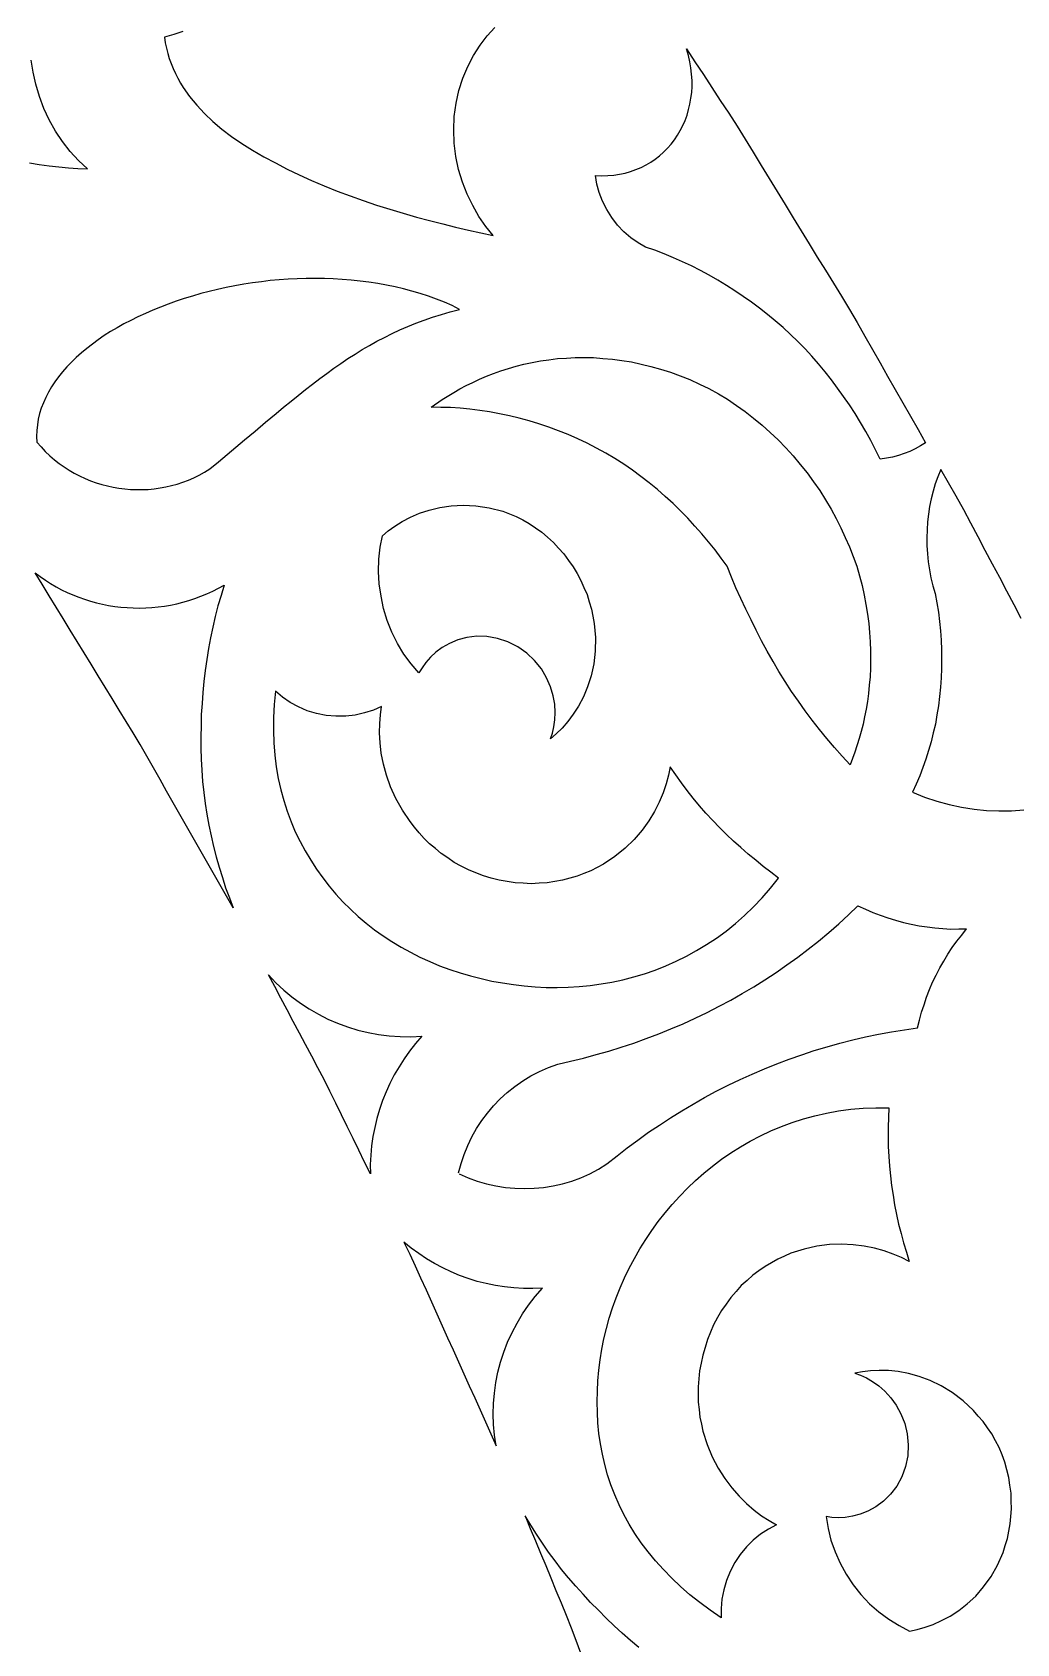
# Model space of a CAD drawing. Extents: x -1903 to -234, y -575 to 545.
# Drawn here: x -963.1 to -892.2, y 149.1 to 265.1 of the extents above; entities that cross this region are included whole.
import ezdxf

# ---------------------------------------------------------------- set-up
doc = ezdxf.new("R2010")
doc.units = 0
doc.layers.add('LAYER_1', color=18, linetype='CONTINUOUS')

msp = doc.modelspace()

# ---------------------------------------------------------------- linework, layer by layer
at = {"layer": 'LAYER_1'}
msp.add_lwpolyline([(-1342.912552403855, 545.219890420859, 0.4142135623730951), (-1902.912552403855, -14.78010957914103, 0.4142135623730951), (-1342.912552403855, -574.780109579141, 0.4142135623730951), (-782.912552403855, -14.78010957914103, 0.4142135623730951)], format="xyb", close=True, dxfattribs=at)
for points in [[(-952.2178955078125, 265.1403503417969), (-952.8817138671875, 264.9329833984375), (-953.545166015625, 264.7251281738281), (-953.4837646484375, 264.3313598632812), (-953.4049072265625, 263.9447631835938), (-953.3089599609375, 263.565185546875), (-953.1962280273438, 263.1925964355469), (-953.067138671875, 262.8268737792969), (-952.9220581054688, 262.4679565429688), (-952.76123046875, 262.1157531738281), (-952.5851440429688, 261.7701721191406), (-952.3941040039062, 261.4311218261719), (-952.1884155273438, 261.0985107421875), (-951.7347412109375, 260.4523315429688), (-951.2269287109375, 259.8309631347656), (-950.66796875, 259.2336730957031), (-950.0606079101562, 258.6598510742188), (-949.4077758789062, 258.1088562011719), (-948.71240234375, 257.5800476074219), (-947.9773559570312, 257.0727844238281), (-947.20556640625, 256.5864868164062), (-946.4000244140625, 256.1205749511719), (-945.5635986328125, 255.6745147705078), (-944.7120971679688, 255.2389984130859), (-943.8446655273438, 254.8161468505859), (-942.9551391601562, 254.4116058349609), (-942.046630859375, 254.0248870849609), (-941.1220703125, 253.6555938720703), (-940.1844482421875, 253.3032989501953), (-939.2367553710938, 252.9676055908203), (-938.2821044921875, 252.6481475830078), (-937.323486328125, 252.3445892333984), (-936.3656005859375, 252.0650787353516), (-935.4065551757812, 251.7838592529297), (-934.459228515625, 251.5343475341797), (-933.5107421875, 251.2831878662109), (-932.5863037109375, 251.0626373291016), (-931.6608276367188, 250.8405609130859), (-930.7718505859375, 250.6481170654297), (-929.8819580078125, 250.4542999267578), (-930.4108276367188, 251.1139068603516), (-930.9047241210938, 251.8313446044922), (-931.3551635742188, 252.6039581298828), (-931.7537231445312, 253.4277191162109), (-932.0924682617188, 254.2969512939453), (-932.3640747070312, 255.2043914794922), (-932.5621948242188, 256.1413269042969), (-932.6820678710938, 257.0978393554688), (-932.720458984375, 258.0630187988281), (-932.676025390625, 259.0255432128906), (-932.5493774414062, 259.973876953125), (-932.343017578125, 260.8968811035156), (-932.0612182617188, 261.7842407226562), (-931.7098999023438, 262.626708984375), (-931.2959594726562, 263.4166259765625), (-930.8275146484375, 264.1479187011719), (-930.3130493164062, 264.8161926269531), (-929.7611083984375, 265.4187927246094)], [(-963.2681274414062, 255.6739044189453), (-962.5623779296875, 255.5697174072266), (-961.85595703125, 255.4646148681641), (-961.1588745117188, 255.3940582275391), (-960.461181640625, 255.3226165771484), (-959.77490234375, 255.2840728759766), (-959.0880126953125, 255.2447052001953), (-959.7280883789062, 255.8484039306641), (-960.3294677734375, 256.50732421875), (-960.8854370117188, 257.2176818847656), (-961.3897094726562, 257.9745788574219), (-961.8367919921875, 258.7721252441406), (-962.2222290039062, 259.6035766601562), (-962.5425415039062, 260.4613342285156), (-962.7955932617188, 261.3375549316406), (-963.0003662109375, 262.2095642089844), (-963.1373901367188, 263.0835571289062)], [(-891.8590698242188, 222.8965911865234), (-892.3768310546875, 223.8742828369141), (-892.8945922851562, 224.8519744873047), (-893.412353515625, 225.8296661376953), (-893.9300537109375, 226.8073577880859), (-894.4478149414062, 227.7850494384766), (-894.965576171875, 228.7627410888672), (-895.4833374023438, 229.7404174804688), (-896.0010986328125, 230.7181091308594), (-896.5446166992188, 231.681640625), (-897.0927734375, 232.6426086425781), (-897.6409301757812, 233.6035766601562), (-897.8575439453125, 233.0925445556641), (-898.0479125976562, 232.5709991455078), (-898.2119750976562, 232.0399932861328), (-898.3497314453125, 231.5006103515625), (-898.4609985351562, 230.953857421875), (-898.5458984375, 230.4008026123047), (-898.6043090820312, 229.8424682617188), (-898.6405639648438, 229.2774658203125), (-898.6593627929688, 228.7042083740234), (-898.6519165039062, 228.1284942626953), (-898.6181030273438, 227.5513305664062), (-898.5578002929688, 226.9737548828125), (-898.470947265625, 226.3967590332031), (-898.3574829101562, 225.8213348388672), (-898.2171630859375, 225.2484741210938), (-898.050048828125, 224.6791534423828), (-897.9378051757812, 224.0106506347656), (-897.8257446289062, 223.3426361083984), (-897.7493286132812, 222.6674041748047), (-897.6731567382812, 221.9927062988281), (-897.6337890625, 221.3142395019531), (-897.5947265625, 220.6363677978516), (-897.5932006835938, 219.9581909179688), (-897.5921020507812, 219.2807159423828), (-897.6289672851562, 218.6064910888672), (-897.6661987304688, 217.9329681396484), (-897.741455078125, 217.2662353515625), (-897.817138671875, 216.6002502441406), (-897.9305419921875, 215.9445190429688), (-898.0443115234375, 215.28955078125), (-898.195068359375, 214.6481170654297), (-898.34619140625, 214.0074615478516), (-898.5331420898438, 213.3834533691406), (-898.720458984375, 212.7602081298828), (-898.942138671875, 212.1565093994141), (-899.1641845703125, 211.5535430908203), (-899.4241943359375, 210.9699249267578), (-899.6903686523438, 210.3840637207031), (-898.8187866210938, 210.0331420898438), (-897.9375610351562, 209.7351226806641), (-897.0488891601562, 209.4898223876953), (-896.1549072265625, 209.2971038818359), (-895.2577514648438, 209.1568908691406), (-894.3597412109375, 209.0691070556641), (-893.4630126953125, 209.0337219238281), (-892.56982421875, 209.0507049560547), (-891.6824340820312, 209.1200408935547)], [(-932.365234375, 182.972900390625), (-932.1888427734375, 183.6465454101562), (-931.97021484375, 184.3041534423828), (-931.710693359375, 184.9440002441406), (-931.4116821289062, 185.5643310546875), (-931.074462890625, 186.163330078125), (-930.7003784179688, 186.7391662597656), (-930.2908325195312, 187.2900390625), (-929.8469848632812, 187.8140563964844), (-929.3703002929688, 188.3093872070312), (-928.8619384765625, 188.7740936279297), (-928.3232421875, 189.206298828125), (-927.7555541992188, 189.6040802001953), (-927.1600341796875, 189.9654998779297), (-926.5379638671875, 190.2886199951172), (-925.8907470703125, 190.5714874267578), (-925.219482421875, 190.8121185302734), (-924.3019409179688, 191.0263061523438), (-923.384033203125, 191.2397766113281), (-922.4716186523438, 191.4920654296875), (-921.558837890625, 191.7437286376953), (-920.6541137695312, 192.0343475341797), (-919.7491455078125, 192.324462890625), (-918.854736328125, 192.6534576416016), (-917.960205078125, 192.9821014404297), (-917.0787963867188, 193.349365234375), (-916.197265625, 193.7164306640625), (-915.3314819335938, 194.1216583251953), (-914.465576171875, 194.5267944335938), (-913.6178588867188, 194.9694671630859), (-912.7701416015625, 195.4122161865234), (-911.9429321289062, 195.8916015625), (-911.1158447265625, 196.3712310791016), (-910.3114624023438, 196.8864593505859), (-909.5072631835938, 197.4020690917969), (-908.7279052734375, 197.9520263671875), (-907.9488525390625, 198.5025329589844), (-907.196533203125, 199.0859832763672), (-906.444580078125, 199.6700897216797), (-905.7212524414062, 200.2855682373047), (-904.9982299804688, 200.9018249511719), (-904.3054809570312, 201.5477447509766), (-903.6131591796875, 202.1945648193359), (-903.0838623046875, 201.9599914550781), (-902.5542602539062, 201.7247924804688), (-902.0084228515625, 201.5265808105469), (-901.4622802734375, 201.3277435302734), (-900.90380859375, 201.16796875), (-900.3450317382812, 201.007568359375), (-899.7781372070312, 200.8877716064453), (-899.2108764648438, 200.7673950195312), (-898.6398315429688, 200.6885528564453), (-898.0685424804688, 200.6091766357422), (-897.4977416992188, 200.5717163085938), (-896.9267578125, 200.5337677001953), (-896.360595703125, 200.5374908447266), (-895.7942504882812, 200.5407562255859)], [(-932.3297729492188, 182.9005126953125), (-931.6866455078125, 182.6215362548828), (-931.0301513671875, 182.3853759765625), (-930.3624267578125, 182.1920318603516), (-929.685791015625, 182.0415802001953), (-929.00244140625, 181.9340515136719), (-928.3146362304688, 181.8695678710938), (-927.6246948242188, 181.8482055664062), (-926.9348754882812, 181.8700866699219), (-926.2474975585938, 181.9353942871094), (-925.5648193359375, 182.0442352294922), (-924.88916015625, 182.1968231201172), (-924.2227783203125, 182.3933258056641), (-923.568115234375, 182.6339721679688), (-922.9273681640625, 182.9189605712891), (-922.302978515625, 183.2485198974609), (-921.697265625, 183.6228637695312), (-920.960205078125, 184.2054443359375), (-920.2235107421875, 184.7887725830078), (-919.4594116210938, 185.3438720703125), (-918.6956176757812, 185.8995666503906), (-917.9059448242188, 186.4249725341797), (-917.116455078125, 186.9508361816406), (-916.3026733398438, 187.4444427490234), (-915.4891357421875, 187.9383850097656), (-914.653076171875, 188.398193359375), (-913.8170776367188, 188.8582153320312), (-912.9605712890625, 189.2824401855469), (-912.1040649414062, 189.7067260742188), (-911.2290649414062, 190.0937042236328), (-910.35400390625, 190.4805755615234), (-909.4625244140625, 190.828857421875), (-908.5709838867188, 191.1768951416016), (-907.6652221679688, 191.4852142333984), (-906.75927734375, 191.7931671142578), (-905.8414916992188, 192.0605010986328), (-904.9234008789062, 192.3273010253906), (-903.9957885742188, 192.5528564453125), (-903.0678100585938, 192.7777404785156), (-902.1326904296875, 192.9609680175781), (-901.1971435546875, 193.1433868408203), (-900.2628173828125, 193.2811126708984), (-899.3297729492188, 193.4170837402344), (-899.1759033203125, 193.9805297851562), (-899.0338134765625, 194.5391845703125), (-898.853515625, 195.0870819091797), (-898.6735229492188, 195.6356048583984), (-898.4549560546875, 196.1696014404297), (-898.2366943359375, 196.7041778564453), (-897.981201171875, 197.2200469970703), (-897.7259521484375, 197.7365112304688), (-897.4354248046875, 198.2302398681641), (-897.1451416015625, 198.7245178222656), (-896.822021484375, 199.1924743652344), (-896.4990844726562, 199.6609191894531), (-896.1461791992188, 200.0998229980469), (-895.79345703125, 200.5391540527344)], [(-919.3826293945312, 148.8043518066406), (-919.9887084960938, 149.3219299316406), (-920.5943603515625, 149.83837890625), (-921.1726684570312, 150.3831329345703), (-921.75048828125, 150.9268341064453), (-922.2990112304688, 151.4968872070312), (-922.8616333007812, 152.060302734375), (-923.400390625, 152.6450805664062), (-923.9387817382812, 153.2290496826172), (-924.4449462890625, 153.8349456787109), (-924.9507446289062, 154.4401092529297), (-925.4230346679688, 155.0649261474609), (-925.8950805664062, 155.6891479492188), (-926.33251953125, 156.3306274414062), (-926.769775390625, 156.9716186523438), (-927.1717529296875, 157.62744140625), (-927.5736083984375, 158.2829284667969), (-927.2041625976562, 157.3902740478516), (-926.8346557617188, 156.4976348876953), (-926.4652099609375, 155.60498046875), (-926.0957641601562, 154.7123413085938), (-925.7262573242188, 153.8197021484375), (-925.3568115234375, 152.9270629882812), (-924.9873657226562, 152.034423828125), (-924.6178588867188, 151.1417846679688), (-924.268310546875, 150.2412872314453), (-923.9270629882812, 149.3374786376953), (-923.5858154296875, 148.4336700439453)]]:
    msp.add_lwpolyline(points, dxfattribs=at)
for points in [[(-922.521484375, 254.7765655517578), (-922.072265625, 254.7571258544922), (-921.6326293945312, 254.7654571533203), (-921.2031860351562, 254.8007659912109), (-920.7845458984375, 254.8622589111328), (-920.3773803710938, 254.9491119384766), (-919.9822387695312, 255.0605010986328), (-919.5997314453125, 255.1956329345703), (-919.2305908203125, 255.3536834716797), (-918.8753662109375, 255.5338592529297), (-918.53466796875, 255.7353057861328), (-918.2091064453125, 255.9572601318359), (-917.8993530273438, 256.1988525390625), (-917.6060180664062, 256.4593200683594), (-917.3297119140625, 256.7378234863281), (-917.0709838867188, 257.0335388183594), (-916.83056640625, 257.3456726074219), (-916.6090087890625, 257.67333984375), (-916.4069213867188, 258.0157775878906), (-916.2249145507812, 258.3720703125), (-916.0635986328125, 258.7414245605469), (-915.9235229492188, 259.1230163574219), (-915.805419921875, 259.5159606933594), (-915.709716796875, 259.91943359375), (-915.6371459960938, 260.3325805664062), (-915.5881958007812, 260.7544860839844), (-915.5634765625, 261.184326171875), (-915.5635986328125, 261.6212158203125), (-915.589111328125, 262.0643005371094), (-915.640625, 262.5126037597656), (-915.7186279296875, 262.96533203125), (-915.8237915039062, 263.4215393066406), (-915.9566040039062, 263.8803100585938), (-915.349609375, 262.9561157226562), (-914.7426147460938, 262.0319213867188), (-914.1355590820312, 261.1077270507812), (-913.528564453125, 260.1835327148438), (-912.9215698242188, 259.2593383789062), (-912.3179321289062, 258.3330078125), (-911.7401733398438, 257.3902587890625), (-911.1624755859375, 256.447509765625), (-910.584716796875, 255.5047760009766), (-910.0069580078125, 254.5619964599609), (-909.42919921875, 253.6192474365234), (-908.8515014648438, 252.6764984130859), (-908.2737426757812, 251.7337188720703), (-907.6959838867188, 250.7909698486328), (-907.1182250976562, 249.8482208251953), (-906.5404663085938, 248.9054412841797), (-905.9627685546875, 247.9626922607422), (-905.385009765625, 247.0199432373047), (-904.8072509765625, 246.0771942138672), (-904.2294921875, 245.1344146728516), (-903.6705932617188, 244.1805267333984), (-903.1228637695312, 243.2200469970703), (-902.5750732421875, 242.2595367431641), (-902.02734375, 241.2990570068359), (-901.4796142578125, 240.3385467529297), (-900.9318237304688, 239.3780517578125), (-900.3840942382812, 238.4175567626953), (-899.8363647460938, 237.4570617675781), (-899.28857421875, 236.4965667724609), (-898.7408447265625, 235.5360717773438), (-899.1085205078125, 235.3053894042969), (-899.4896240234375, 235.0975189208984), (-899.8833618164062, 234.9129333496094), (-900.288818359375, 234.7522125244141), (-900.7051391601562, 234.6157989501953), (-901.1314697265625, 234.5042572021484), (-901.5668334960938, 234.4180603027344), (-902.0104370117188, 234.3577575683594), (-902.3445434570312, 235.0320434570312), (-902.6934204101562, 235.697021484375), (-903.0567626953125, 236.3523559570312), (-903.434326171875, 236.9977569580078), (-903.8258056640625, 237.6328887939453), (-904.2308349609375, 238.2574768066406), (-904.649169921875, 238.8712005615234), (-905.0805053710938, 239.4737243652344), (-905.5245971679688, 240.0647888183594), (-905.9810791015625, 240.6440734863281), (-906.44970703125, 241.2112731933594), (-906.9301147460938, 241.7660675048828), (-907.422119140625, 242.3081817626953), (-907.9338989257812, 242.8322906494141), (-908.46728515625, 243.3368072509766), (-909.0111083984375, 243.8278961181641), (-909.565185546875, 244.3052215576172), (-910.1292114257812, 244.7684783935547), (-910.7028198242188, 245.2174224853516), (-911.2857055664062, 245.6517791748047), (-911.877685546875, 246.0712738037109), (-912.4783935546875, 246.4755706787109), (-913.0875854492188, 246.8644561767578), (-913.7048950195312, 247.2376556396484), (-914.3301391601562, 247.5948944091797), (-914.962890625, 247.9358978271484), (-915.60302734375, 248.2604217529297), (-916.2501831054688, 248.5681610107422), (-916.904052734375, 248.8589019775391), (-917.5643920898438, 249.1323699951172), (-918.23095703125, 249.3883514404297), (-918.9034423828125, 249.6265411376953), (-919.447021484375, 249.9278717041016), (-919.9732666015625, 250.2943267822266), (-920.4713134765625, 250.7234344482422), (-920.9303588867188, 251.2101898193359), (-921.3408203125, 251.7472381591797), (-921.6945190429688, 252.3250274658203), (-921.99853515625, 252.9243316650391), (-922.2404174804688, 253.5389862060547), (-922.414306640625, 254.1601104736328)], [(-962.7304077148438, 235.5791778564453), (-962.433837890625, 235.2370147705078), (-962.1243896484375, 234.9128112792969), (-961.8028564453125, 234.6065673828125), (-961.4697265625, 234.3182525634766), (-961.1258544921875, 234.0479125976562), (-960.7717895507812, 233.7955169677734), (-960.408203125, 233.5611114501953), (-960.035888671875, 233.3446807861328), (-959.6553955078125, 233.1462860107422), (-959.2675170898438, 232.9658966064453), (-958.8728637695312, 232.8035736083984), (-958.4722290039062, 232.6593475341797), (-958.066162109375, 232.5332336425781), (-957.6554565429688, 232.42529296875), (-957.24072265625, 232.3355712890625), (-956.8228149414062, 232.2640991210938), (-956.40234375, 232.2109680175781), (-955.97998046875, 232.1761932373047), (-955.5564575195312, 232.1598358154297), (-955.132568359375, 232.1620025634766), (-954.7089233398438, 232.1827087402344), (-954.2862548828125, 232.2220764160156), (-953.8653564453125, 232.2801666259766), (-953.4474487304688, 232.3566589355469), (-953.035888671875, 232.4500274658203), (-952.6277465820312, 232.5626678466797), (-952.2237548828125, 232.6946716308594), (-951.8245849609375, 232.8461151123047), (-951.4309692382812, 233.0171508789062), (-951.043701171875, 233.2078399658203), (-950.6633911132812, 233.4183502197266), (-950.2908325195312, 233.6487274169922), (-949.66259765625, 234.1718292236328), (-949.0346069335938, 234.6952667236328), (-948.40673828125, 235.2190246582031), (-947.7791137695312, 235.7430725097656), (-947.0197143554688, 236.3788604736328), (-946.2621459960938, 237.0140533447266), (-945.5067749023438, 237.6485443115234), (-944.97119140625, 238.0892944335938), (-944.4357299804688, 238.5302276611328), (-943.9142456054688, 238.9478607177734), (-943.3928833007812, 239.3656616210938), (-942.8804931640625, 239.7601318359375), (-942.3682250976562, 240.1547546386719), (-941.85986328125, 240.5260620117188), (-941.3515625, 240.8974456787109), (-940.8421630859375, 241.2455291748047), (-940.3328247070312, 241.5936431884766), (-939.8173217773438, 241.9183807373047), (-939.3018188476562, 242.2431488037109), (-938.775146484375, 242.5445098876953), (-938.2484741210938, 242.8458099365234), (-937.7055053710938, 243.1236724853516), (-937.1624755859375, 243.4014129638672), (-936.59814453125, 243.6556243896484), (-936.03369140625, 243.9096527099609), (-935.4500122070312, 244.1459503173828), (-934.8517456054688, 244.3702545166016), (-934.2376708984375, 244.5825347900391), (-933.6107177734375, 244.7800445556641), (-932.966064453125, 244.9649200439453), (-932.3021850585938, 245.1372833251953), (-932.8355712890625, 245.4047088623047), (-933.3927612304688, 245.6475982666016), (-933.962158203125, 245.8730926513672), (-934.5416259765625, 246.0820465087891), (-935.1305541992188, 246.2747039794922), (-935.7282104492188, 246.4511566162109), (-936.333984375, 246.6115570068359), (-936.9470825195312, 246.7560272216797), (-937.56689453125, 246.8848114013672), (-938.1926879882812, 246.9980010986328), (-938.8263549804688, 247.0884857177734), (-939.4595947265625, 247.1782684326172), (-940.1012573242188, 247.2386016845703), (-940.7423706054688, 247.2982330322266), (-941.3892822265625, 247.3291473388672), (-942.0357055664062, 247.3593597412109), (-942.6851806640625, 247.3615570068359), (-943.3341674804688, 247.3630523681641), (-943.9835815429688, 247.3372955322266), (-944.6325073242188, 247.3108978271484), (-945.2792358398438, 247.2579803466797), (-945.9254760742188, 247.2044525146484), (-946.5668334960938, 247.1252288818359), (-947.2078247070312, 247.0453948974609), (-947.8412475585938, 246.9406280517578), (-948.474365234375, 246.8353729248047), (-949.0972900390625, 246.7059783935547), (-949.7199096679688, 246.5761260986328), (-950.3297119140625, 246.4229888916016), (-950.9392700195312, 246.2694244384766), (-951.5335083007812, 246.0934295654297), (-952.12744140625, 245.9170379638672), (-952.7034301757812, 245.7191314697266), (-953.2791748046875, 245.5208587646484), (-953.8344116210938, 245.3018951416016), (-954.3894653320312, 245.0826873779297), (-954.9214477539062, 244.8436431884766), (-955.4532470703125, 244.6043853759766), (-955.9593505859375, 244.3462066650391), (-956.4653930664062, 244.0878753662109), (-956.943115234375, 243.8114776611328), (-957.4208374023438, 243.5349884033203), (-957.875732421875, 243.2455291748047), (-958.3145141601562, 242.9476776123047), (-958.7366333007812, 242.6416778564453), (-959.1414184570312, 242.3277740478516), (-959.5281982421875, 242.0061798095703), (-959.8963623046875, 241.6771392822266), (-960.2453002929688, 241.3408966064453), (-960.5743408203125, 240.9976501464844), (-960.8828735351562, 240.6476440429688), (-961.170166015625, 240.2910919189453), (-961.4357299804688, 239.92822265625), (-961.6787719726562, 239.5592651367188), (-961.8987426757812, 239.1843872070312), (-962.0949096679688, 238.8038482666016), (-962.2667236328125, 238.4178466796875), (-962.4134521484375, 238.0265808105469), (-962.534423828125, 237.6302490234375), (-962.6290283203125, 237.2290344238281), (-962.6965942382812, 236.8231353759766), (-962.7365112304688, 236.4127502441406), (-962.7479858398438, 235.9980316162109)], [(-934.340087890625, 238.0964660644531), (-933.5574340820312, 238.6423187255859), (-932.7188110351562, 239.1644439697266), (-932.2709350585938, 239.41064453125), (-931.822998046875, 239.6567993164062), (-931.3460693359375, 239.8849029541016), (-930.8690795898438, 240.1129150390625), (-930.363037109375, 240.3194122314453), (-929.8568725585938, 240.5257415771484), (-929.3218994140625, 240.7069549560547), (-928.7867431640625, 240.8878784179688), (-928.2235107421875, 241.0398864746094), (-927.6600952148438, 241.1915588378906), (-927.0697631835938, 241.3103790283203), (-926.4791870117188, 241.4288177490234), (-925.8634033203125, 241.5105133056641), (-925.247314453125, 241.5916900634766), (-924.6083374023438, 241.6323394775391), (-923.968994140625, 241.6723785400391), (-923.3095703125, 241.6682586669922), (-922.6497802734375, 241.6634674072266), (-921.9734497070312, 241.6112518310547), (-921.296630859375, 241.5582733154297), (-920.607421875, 241.4550018310547), (-919.9176635742188, 241.3509368896484), (-919.22021484375, 241.1943817138672), (-918.5221557617188, 241.0369415283203), (-917.8214721679688, 240.8254852294922), (-917.1203002929688, 240.6131286621094), (-916.4219970703125, 240.3460388183594), (-915.72314453125, 240.0780487060547), (-915.0330810546875, 239.7555389404297), (-914.3424682617188, 239.4321441650391), (-913.6671142578125, 239.0551452636719), (-913.0089111328125, 238.6668090820312), (-912.372314453125, 238.2267150878906), (-911.7352905273438, 237.7858276367188), (-911.1255493164062, 237.2963714599609), (-910.515380859375, 236.8062133789062), (-909.9378051757812, 236.2715148925781), (-909.35986328125, 235.7362060546875), (-908.8192749023438, 235.1612396240234), (-908.2783813476562, 234.5857391357422), (-907.7789306640625, 233.9760437011719), (-907.279296875, 233.3659820556641), (-906.824462890625, 232.7275848388672), (-906.3695068359375, 232.0889892578125), (-905.9618530273438, 231.42822265625), (-905.55419921875, 230.7674255371094), (-905.195556640625, 230.0907135009766), (-904.8369750976562, 229.4140930175781), (-904.5282592773438, 228.7277679443359), (-904.2196655273438, 228.0416259765625), (-903.9609375, 227.3517150878906), (-903.7027587890625, 226.6619262695312), (-903.5126953125, 225.9634857177734), (-903.3228759765625, 225.2654571533203), (-903.179931640625, 224.5747375488281), (-903.0372924804688, 223.8844909667969), (-902.939453125, 223.2061462402344), (-902.8419799804688, 222.5283203125), (-902.7868041992188, 221.8663177490234), (-902.73193359375, 221.2048797607422), (-902.716552734375, 220.5626068115234), (-902.7015380859375, 219.9209136962891), (-902.722900390625, 219.3010711669922), (-902.7445678710938, 218.6818084716797), (-902.7994384765625, 218.0865020751953), (-902.8546752929688, 217.4917755126953), (-902.9398193359375, 216.9225463867188), (-903.0252075195312, 216.3538818359375), (-903.1373291015625, 215.8117523193359), (-903.249755859375, 215.2701568603516), (-903.3856811523438, 214.7556610107422), (-903.5218505859375, 214.24169921875), (-903.83544921875, 213.2688903808594), (-904.1847534179688, 212.3513641357422), (-904.7492065429688, 212.974609375), (-905.3132934570312, 213.5972595214844), (-905.853271484375, 214.24609375), (-906.3929443359375, 214.8944244384766), (-906.90673828125, 215.5674285888672), (-907.4202880859375, 216.239990234375), (-907.9061279296875, 216.9355163574219), (-908.391845703125, 217.6307067871094), (-908.848388671875, 218.3470306396484), (-909.3048095703125, 219.0631103515625), (-909.730712890625, 219.7982788085938), (-910.156494140625, 220.5333709716797), (-910.5505981445312, 221.2854309082031), (-910.9447021484375, 222.0375061035156), (-911.3134765625, 222.8003234863281), (-911.6982421875, 223.5545043945312), (-912.0494384765625, 224.3212890625), (-912.4006958007812, 225.0882720947266), (-912.7178344726562, 225.8655395507812), (-913.0350952148438, 226.6431274414062), (-913.4716186523438, 227.2378234863281), (-913.9080200195312, 227.832275390625), (-914.3788452148438, 228.4097290039062), (-914.8494873046875, 228.9868927001953), (-915.3533325195312, 229.5435180664062), (-915.8569946289062, 230.0997467041016), (-916.3922119140625, 230.6320037841797), (-916.9271850585938, 231.1637268066406), (-917.4918823242188, 231.6681671142578), (-918.0562133789062, 232.1719818115234), (-918.6480102539062, 232.6453552246094), (-919.2394409179688, 233.1180114746094), (-919.855712890625, 233.5572967529297), (-920.4715576171875, 233.9958190917969), (-921.1094360351562, 234.3983764648438), (-921.758544921875, 234.7931365966797), (-922.4324340820312, 235.1462249755859), (-923.1057739257812, 235.4984588623047), (-923.7940673828125, 235.8110046386719), (-924.4818725585938, 236.1226196289062), (-925.18115234375, 236.3932037353516), (-925.8798828125, 236.6628265380859), (-926.5866088867188, 236.8904418945312), (-927.292724609375, 237.1170959472656), (-928.0033569335938, 237.30126953125), (-928.7134399414062, 237.4844970703125), (-929.4244995117188, 237.6251373291016), (-930.135009765625, 237.764892578125), (-930.8432006835938, 237.8624267578125), (-931.5508422851562, 237.9591064453125), (-932.2529296875, 238.0143890380859), (-932.9544677734375, 238.0688171386719), (-933.6475219726562, 238.0830230712891)], [(-937.8560180664062, 228.8470306396484), (-937.4284057617188, 229.1995849609375), (-936.9518432617188, 229.5435028076172), (-936.4226684570312, 229.8726959228516), (-935.8377685546875, 230.1799468994141), (-935.1947021484375, 230.4566650390625), (-934.4920654296875, 230.6930084228516), (-933.7301025390625, 230.8779449462891), (-932.9108276367188, 230.9994354248047), (-932.0387573242188, 231.0449523925781), (-931.1212768554688, 231.0019226074219), (-930.1688842773438, 230.8587341308594), (-929.1953125, 230.6055145263672), (-928.7066040039062, 230.4206695556641), (-928.2230224609375, 230.2321166992188), (-927.754150390625, 229.9799957275391), (-927.2850952148438, 229.7274169921875), (-926.8353881835938, 229.4154663085938), (-926.3854370117188, 229.1031036376953), (-925.96533203125, 228.7349243164062), (-925.5450439453125, 228.3663787841797), (-925.164306640625, 227.9481201171875), (-924.783447265625, 227.5296173095703), (-924.4506225585938, 227.0697784423828), (-924.11767578125, 226.6098175048828), (-923.8391723632812, 226.1185760498047), (-923.5607299804688, 225.6273498535156), (-923.3408203125, 225.1159362792969), (-923.1209716796875, 224.6046447753906), (-922.9613037109375, 224.0844573974609), (-922.8016967773438, 223.5644836425781), (-922.701416015625, 223.0463562011719), (-922.601318359375, 222.5285034179688), (-922.5138549804688, 221.5159606933594), (-922.5300903320312, 220.5428314208984), (-922.6383666992188, 219.6215362548828), (-922.8258056640625, 218.7608642578125), (-923.0791625976562, 217.9660949707031), (-923.385498046875, 217.2397003173828), (-923.73291015625, 216.5817260742188), (-924.1105346679688, 215.9903717041016), (-924.5089111328125, 215.4625091552734), (-924.920654296875, 214.9939880371094), (-925.342529296875, 214.578369140625), (-925.7639770507812, 214.2138519287109), (-925.6171264648438, 214.6279754638672), (-925.506591796875, 215.0824279785156), (-925.4338989257812, 215.5823974609375), (-925.40966796875, 216.1268157958984), (-925.4456176757812, 216.7119140625), (-925.5537719726562, 217.33056640625), (-925.7454223632812, 217.9715423583984), (-926.0296630859375, 218.6192779541016), (-926.4119262695312, 219.254150390625), (-926.892333984375, 219.8535461425781), (-927.4644165039062, 220.3936462402344), (-928.114990234375, 220.8520660400391), (-928.8247680664062, 221.2103729248047), (-929.570068359375, 221.4565582275391), (-930.3256225585938, 221.5862274169922), (-931.0671997070312, 221.6027374267578), (-931.7737426757812, 221.5160217285156), (-932.42919921875, 221.3406677246094), (-933.02294921875, 221.0937042236328), (-933.54931640625, 220.7926635742188), (-934.0072631835938, 220.4539947509766), (-934.3987426757812, 220.0921020507812), (-934.7282104492188, 219.7190093994141), (-935.0012817382812, 219.3441314697266), (-935.2241821289062, 218.974609375), (-935.7865600585938, 219.6223754882812), (-936.303466796875, 220.3276977539062), (-936.766845703125, 221.0857086181641), (-937.169189453125, 221.8900604248047), (-937.5042114257812, 222.7330017089844), (-937.7669677734375, 223.6056213378906), (-937.9541015625, 224.4981384277344), (-938.08154296875, 225.3898773193359), (-938.135986328125, 226.2785186767578), (-938.1140747070312, 227.1570129394531), (-938.0191650390625, 228.0160064697266)], [(-962.8638916015625, 226.1756896972656), (-962.4976196289062, 225.9006195068359), (-962.122802734375, 225.6412353515625), (-961.7399291992188, 225.3975524902344), (-961.3494262695312, 225.1695709228516), (-960.9517822265625, 224.9573059082031), (-960.5474853515625, 224.7607574462891), (-960.136962890625, 224.5799713134766), (-959.7206420898438, 224.4149475097656), (-959.299072265625, 224.2657012939453), (-958.8727416992188, 224.1322631835938), (-958.4419555664062, 224.0146942138672), (-958.0073852539062, 223.9130096435547), (-957.5693969726562, 223.8272094726562), (-957.1285400390625, 223.7573852539062), (-956.6851806640625, 223.7035522460938), (-956.2399291992188, 223.665771484375), (-955.7931518554688, 223.6440734863281), (-955.345458984375, 223.6385192871094), (-954.897216796875, 223.649169921875), (-954.4490356445312, 223.6760711669922), (-954.0012817382812, 223.7192840576172), (-953.5545043945312, 223.7788696289062), (-953.1092529296875, 223.8549194335938), (-952.6659545898438, 223.9474639892578), (-952.22509765625, 224.0566101074219), (-951.7872314453125, 224.1824188232422), (-951.3528442382812, 224.3249359130859), (-950.92236328125, 224.4842834472656), (-950.4963989257812, 224.6605072021484), (-950.075439453125, 224.8537292480469), (-949.6599731445312, 225.0639801025391), (-949.2504272460938, 225.2913970947266), (-949.4730834960938, 224.5413360595703), (-949.6964721679688, 223.7924194335938), (-949.8855590820312, 223.0285491943359), (-950.0753173828125, 222.2658233642578), (-950.2293090820312, 221.4906158447266), (-950.3840942382812, 220.7165679931641), (-950.5018310546875, 219.9325714111328), (-950.620361328125, 219.1497802734375), (-950.7008666992188, 218.3597564697266), (-950.7821044921875, 217.5708465576172), (-950.8320922851562, 216.7730560302734), (-950.8931274414062, 215.9702758789062), (-950.9155883789062, 215.1654663085938), (-950.9385986328125, 214.3617553710938), (-950.9227294921875, 213.5588531494141), (-950.9074096679688, 212.7570037841797), (-950.8531494140625, 211.9588012695312), (-950.7994995117188, 211.1615295410156), (-950.7070922851562, 210.3706665039062), (-950.615234375, 209.5806884765625), (-950.4851684570312, 208.7997589111328), (-950.3555908203125, 208.0196075439453), (-950.1886596679688, 207.2510833740234), (-950.0220336914062, 206.4832458496094), (-949.8191528320312, 205.7294311523438), (-949.6165161132812, 204.9761810302734), (-949.3788452148438, 204.2392120361328), (-949.1414184570312, 203.5027008056641), (-948.870361328125, 202.7845153808594), (-948.5994873046875, 202.0666961669922), (-949.0784301757812, 202.9057312011719), (-949.5573120117188, 203.7447662353516), (-950.0361938476562, 204.5838165283203), (-950.5150756835938, 205.4228515625), (-950.9939575195312, 206.2618865966797), (-951.4728393554688, 207.1009216308594), (-951.9517211914062, 207.9399566650391), (-952.4306030273438, 208.7789916992188), (-952.9094848632812, 209.6180267333984), (-953.3883666992188, 210.4570465087891), (-953.8673095703125, 211.2960968017578), (-954.34619140625, 212.1351318359375), (-954.8250732421875, 212.9741668701172), (-955.303955078125, 213.8131866455078), (-955.7940673828125, 214.6455535888672), (-956.299072265625, 215.4691314697266), (-956.8040771484375, 216.292724609375), (-957.30908203125, 217.1163024902344), (-957.8140258789062, 217.9398956298828), (-958.3190307617188, 218.7634735107422), (-958.8240356445312, 219.5870513916016), (-959.3289794921875, 220.4106292724609), (-959.833984375, 221.2342224121094), (-960.3389892578125, 222.0578002929688), (-960.8439331054688, 222.8813781738281), (-961.3489379882812, 223.7049713134766), (-961.8539428710938, 224.5285491943359), (-962.35888671875, 225.3521118164062)], [(-945.55859375, 217.6475219726562), (-945.6475830078125, 216.6874389648438), (-945.695556640625, 215.7485504150391), (-945.7034912109375, 214.8309020996094), (-945.6723022460938, 213.9345550537109), (-945.6028442382812, 213.0595550537109), (-945.4961547851562, 212.2059478759766), (-945.35302734375, 211.3737945556641), (-945.1744384765625, 210.5631256103516), (-944.9613037109375, 209.7740173339844), (-944.7145385742188, 209.0065307617188), (-944.4351196289062, 208.2607269287109), (-944.1239013671875, 207.5366821289062), (-943.7817993164062, 206.8344573974609), (-943.4098510742188, 206.1541442871094), (-943.0089111328125, 205.495849609375), (-942.5906982421875, 204.853759765625), (-942.1554565429688, 204.2283020019531), (-941.6939697265625, 203.6252593994141), (-941.20703125, 203.0447387695312), (-940.6957397460938, 202.4869232177734), (-940.160888671875, 201.9519195556641), (-939.6035766601562, 201.4398803710938), (-939.024658203125, 200.9509735107422), (-938.4251098632812, 200.4853820800781), (-937.805908203125, 200.0432586669922), (-937.1680908203125, 199.6248321533203), (-936.5125122070312, 199.2302703857422), (-935.8402709960938, 198.8597869873047), (-935.1522827148438, 198.5136260986328), (-934.4496459960938, 198.1920166015625), (-933.7332153320312, 197.8951873779297), (-933.0040893554688, 197.6233825683594), (-932.2633056640625, 197.3769073486328), (-931.5117797851562, 197.1559906005859), (-930.7506103515625, 196.9609527587891), (-929.9808349609375, 196.7920684814453), (-929.2034912109375, 196.6496734619141), (-928.4195556640625, 196.5340728759766), (-927.639404296875, 196.4408721923828), (-926.857177734375, 196.3739471435547), (-926.0708618164062, 196.3351898193359), (-925.2816162109375, 196.3249359130859), (-924.4903564453125, 196.3436279296875), (-923.6982421875, 196.3915863037109), (-922.90625, 196.4692687988281), (-922.1155395507812, 196.5771026611328), (-921.3270874023438, 196.7154846191406), (-920.5420532226562, 196.8848419189453), (-919.7614135742188, 197.0856323242188), (-918.9862670898438, 197.3183441162109), (-918.2177734375, 197.5833892822266), (-917.4569702148438, 197.8812408447266), (-916.7049560546875, 198.21240234375), (-915.9628295898438, 198.5773468017578), (-915.231689453125, 198.9765777587891), (-914.5126342773438, 199.4105682373047), (-913.8067626953125, 199.8798522949219), (-913.115234375, 200.3849487304688), (-912.4390869140625, 200.9263305664062), (-911.7794799804688, 201.5045623779297), (-911.1375122070312, 202.1201629638672), (-910.5143432617188, 202.7736358642578), (-909.9110717773438, 203.4655456542969), (-909.3287353515625, 204.1964111328125), (-909.8797607421875, 204.6173706054688), (-910.4303588867188, 205.03759765625), (-910.9671630859375, 205.4845886230469), (-911.5172119140625, 205.9240112304688), (-912.0471801757812, 206.3908538818359), (-912.576904296875, 206.8570861816406), (-913.08447265625, 207.3491973876953), (-913.5917358398438, 207.8407897949219), (-914.074951171875, 208.3565216064453), (-914.5579223632812, 208.8717651367188), (-915.0150756835938, 209.4092712402344), (-915.4720458984375, 209.9463958740234), (-915.9015502929688, 210.5036926269531), (-916.3309936523438, 211.0606994628906), (-916.731689453125, 211.6356506347656), (-917.13232421875, 212.2104187011719), (-917.2584838867188, 211.6069183349609), (-917.4286499023438, 210.9805908203125), (-917.6488647460938, 210.3341674804688), (-917.9255981445312, 209.6714935302734), (-918.2654418945312, 208.9977111816406), (-918.6747436523438, 208.3194427490234), (-919.1597900390625, 207.6449584960938), (-919.7258911132812, 206.9841461181641), (-920.3770751953125, 206.3487243652344), (-921.1156005859375, 205.7517700195312), (-921.9412841796875, 205.207763671875), (-922.3961181640625, 204.9697570800781), (-922.8509521484375, 204.7317810058594), (-923.344482421875, 204.5354309082031), (-923.8380126953125, 204.3390045166016), (-924.3651123046875, 204.1914825439453), (-924.8921508789062, 204.0437469482422), (-925.4459838867188, 203.9513397216797), (-925.9995727539062, 203.8585662841797), (-926.5714111328125, 203.8261566162109), (-927.1430053710938, 203.7932586669922), (-927.7230224609375, 203.8238983154297), (-928.3027954101562, 203.8539886474609), (-928.8803100585938, 203.9486694335938), (-929.4575805664062, 204.0427093505859), (-930.0219116210938, 204.2001342773438), (-930.5858764648438, 204.3569030761719), (-931.1267700195312, 204.5735321044922), (-931.6673583984375, 204.7895660400391), (-932.1757202148438, 205.0599975585938), (-932.6837768554688, 205.329833984375), (-933.152099609375, 205.6470489501953), (-933.6201782226562, 205.9637298583984), (-934.0430297851562, 206.3196105957031), (-934.4656372070312, 206.6750946044922), (-934.8394165039062, 207.0610809326172), (-935.2130126953125, 207.44677734375), (-935.5361938476562, 207.854248046875), (-935.8593139648438, 208.2615356445312), (-936.4146118164062, 209.0976409912109), (-936.8894653320312, 209.9362487792969), (-937.2713623046875, 210.7742462158203), (-937.5672607421875, 211.6007995605469), (-937.7850952148438, 212.4071350097656), (-937.933349609375, 213.1865234375), (-938.0204467773438, 213.9340667724609), (-938.0545043945312, 214.6463928222656), (-938.043212890625, 215.3215637207031), (-937.9935913085938, 215.9586639404297), (-937.9119873046875, 216.5576324462891), (-938.5069580078125, 216.2932891845703), (-939.1412963867188, 216.0836486816406), (-939.8075561523438, 215.9357452392578), (-940.4967041015625, 215.855224609375), (-941.1983032226562, 215.8459014892578), (-941.9012451171875, 215.9095153808594), (-942.5939331054688, 216.0455474853516), (-943.265380859375, 216.2511596679688), (-943.9053955078125, 216.5214385986328), (-944.5051879882812, 216.8497314453125), (-945.0579223632812, 217.2280120849609)], [(-946.0440673828125, 197.2291870117188), (-945.5170288085938, 196.6681213378906), (-944.9600219726562, 196.1419525146484), (-944.374755859375, 195.6512908935547), (-943.762939453125, 195.1967163085938), (-943.12646484375, 194.7789154052734), (-942.4669799804688, 194.3985137939453), (-941.7863159179688, 194.0561981201172), (-941.0862426757812, 193.752685546875), (-940.36865234375, 193.4886779785156), (-939.63525390625, 193.2649230957031), (-938.887939453125, 193.0822296142578), (-938.1285400390625, 192.9413299560547), (-937.3589477539062, 192.8431091308594), (-936.5809936523438, 192.7883605957031), (-935.796630859375, 192.7779998779297), (-935.0137329101562, 192.8097381591797), (-935.4669799804688, 192.2882232666016), (-935.8924560546875, 191.7480773925781), (-936.2897338867188, 191.1905059814453), (-936.6585083007812, 190.6167755126953), (-936.9984130859375, 190.0281372070312), (-937.3090209960938, 189.4258422851562), (-937.590087890625, 188.8110656738281), (-937.8411254882812, 188.1850433349609), (-938.0617065429688, 187.5489349365234), (-938.2515869140625, 186.9039611816406), (-938.4102172851562, 186.2512359619141), (-938.5372314453125, 185.5919342041016), (-938.6322631835938, 184.9272003173828), (-938.6948852539062, 184.2581634521484), (-938.724609375, 183.5859222412109), (-938.7210693359375, 182.9115753173828), (-939.1375122070312, 183.7611236572266), (-939.5538940429688, 184.6106567382812), (-939.9702758789062, 185.4601898193359), (-940.3866577148438, 186.3097381591797), (-940.8030395507812, 187.1592864990234), (-941.2194213867188, 188.0088043212891), (-941.6358642578125, 188.8583526611328), (-942.0582275390625, 189.7048492431641), (-942.5010986328125, 190.5408935546875), (-942.9439697265625, 191.3769226074219), (-943.3868408203125, 192.2129669189453), (-943.8297119140625, 193.0490112304688), (-944.2725830078125, 193.8850555419922), (-944.7154541015625, 194.7210693359375), (-945.1583251953125, 195.5571136474609), (-945.6011962890625, 196.3931579589844)], [(-913.461669921875, 150.9610595703125), (-914.2545776367188, 151.4952087402344), (-915.00537109375, 152.0481872558594), (-915.714599609375, 152.6192626953125), (-916.3826904296875, 153.2076416015625), (-917.01025390625, 153.8126068115234), (-917.6201171875, 154.4245910644531), (-918.19140625, 155.0513153076172), (-918.7238159179688, 155.6923522949219), (-919.2177734375, 156.3469543457031), (-919.673828125, 157.014404296875), (-920.0924682617188, 157.6939086914062), (-920.4743041992188, 158.3846893310547), (-920.8197631835938, 159.0859985351562), (-921.12939453125, 159.7970428466797), (-921.4036865234375, 160.5170593261719), (-921.6431884765625, 161.2452239990234), (-921.848388671875, 161.9807281494141), (-922.0197143554688, 162.7228088378906), (-922.1577758789062, 163.4706268310547), (-922.262939453125, 164.2233276367188), (-922.3358154296875, 164.9801177978516), (-922.3768920898438, 165.7401428222656), (-922.386474609375, 166.5025329589844), (-922.3668212890625, 167.2657470703125), (-922.3347778320312, 168.0218048095703), (-922.2723999023438, 168.7777557373047), (-922.18017578125, 169.5327301025391), (-922.0585327148438, 170.2858276367188), (-921.9078979492188, 171.0361175537109), (-921.728759765625, 171.78271484375), (-921.5214233398438, 172.524658203125), (-921.2864379882812, 173.2610015869141), (-921.024169921875, 173.9908447265625), (-920.7349853515625, 174.7131652832031), (-920.4193725585938, 175.427001953125), (-920.07763671875, 176.1313629150391), (-919.7102661132812, 176.8252716064453), (-919.3175659179688, 177.5077056884766), (-918.9000244140625, 178.1776428222656), (-918.4578857421875, 178.8340454101562), (-917.99169921875, 179.4758758544922), (-917.5016479492188, 180.1020812988281), (-916.9882202148438, 180.7115936279297), (-916.4517211914062, 181.3033447265625), (-915.892578125, 181.8762359619141), (-915.31103515625, 182.4291839599609), (-914.70751953125, 182.9610595703125), (-914.0823364257812, 183.4707641601562), (-913.4358520507812, 183.9571685791016), (-912.7683715820312, 184.4191589355469), (-912.0802612304688, 184.8555603027344), (-911.371826171875, 185.2652282714844), (-910.6433715820312, 185.6470031738281), (-909.8952026367188, 185.9997406005859), (-909.127685546875, 186.3222503662109), (-908.3411254882812, 186.6133270263672), (-907.5358276367188, 186.8718109130859), (-906.7120361328125, 187.0965118408203), (-905.8701782226562, 187.2862091064453), (-905.0104370117188, 187.4397125244141), (-904.1331787109375, 187.5558319091797), (-903.2386474609375, 187.63330078125), (-902.3272094726562, 187.6709594726562), (-901.399169921875, 187.6675720214844), (-901.4237060546875, 186.9696655273438), (-901.4486083984375, 186.2724761962891), (-901.4397583007812, 185.5713195800781), (-901.4312133789062, 184.870849609375), (-901.3885498046875, 184.1689910888672), (-901.34619140625, 183.4677581787109), (-901.2696533203125, 182.7677459716797), (-901.193359375, 182.0682983398438), (-901.0830688476562, 181.3726501464844), (-900.9729614257812, 180.677490234375), (-900.8292846679688, 179.9887084960938), (-900.685791015625, 179.3003387451172), (-900.5093994140625, 178.6207885742188), (-900.3331298828125, 177.9415740966797), (-900.1248779296875, 177.2735595703125), (-899.9251098632812, 176.6021728515625), (-900.47314453125, 176.8808288574219), (-901.0747680664062, 177.1356964111328), (-901.7233276367188, 177.3639526367188), (-902.4196166992188, 177.5582580566406), (-903.1636962890625, 177.7102966308594), (-903.9542846679688, 177.8108825683594), (-904.7886352539062, 177.8501586914062), (-905.6622314453125, 177.8178100585938), (-906.5682983398438, 177.7034606933594), (-907.497802734375, 177.4972076416016), (-908.4391479492188, 177.1903228759766), (-908.9088134765625, 176.9830932617188), (-909.3784790039062, 176.7758636474609), (-909.8390502929688, 176.5127105712891), (-910.2996826171875, 176.2496643066406), (-910.7423095703125, 175.9300994873047), (-911.18505859375, 175.6107788085938), (-911.6004638671875, 175.2363586425781), (-912.0160522460938, 174.8623046875), (-912.39501953125, 174.4367218017578), (-912.7742309570312, 174.0115966796875), (-913.1082763671875, 173.5406188964844), (-913.442626953125, 173.0702362060547), (-913.724365234375, 172.5615692138672), (-914.0064697265625, 172.0535278320312), (-914.2303466796875, 171.516357421875), (-914.4544677734375, 170.9798278808594), (-914.6204833984375, 170.4227294921875), (-914.7960205078125, 169.8622741699219), (-914.9094848632812, 169.2928619384766), (-915.023193359375, 168.7240295410156), (-915.0755004882812, 168.1565704345703), (-915.1279907226562, 167.5896301269531), (-915.1218872070312, 167.0335693359375), (-915.1159057617188, 166.4779052734375), (-915.0557250976562, 165.94140625), (-914.9956665039062, 165.4052124023438), (-914.8870239257812, 164.8948822021484), (-914.7785034179688, 164.3847351074219), (-914.4773559570312, 163.4265289306641), (-914.105712890625, 162.5373077392578), (-913.6771850585938, 161.7209014892578), (-913.2046508789062, 160.9785919189453), (-912.7000122070312, 160.3096160888672), (-912.1737060546875, 159.7115631103516), (-911.6348876953125, 159.1809234619141), (-911.0912475585938, 158.71337890625), (-910.549072265625, 158.30419921875), (-910.013427734375, 157.948486328125), (-909.4882202148438, 157.6412811279297), (-910.0651245117188, 157.3412017822266), (-910.6229248046875, 156.9766235351562), (-911.1514892578125, 156.5489349365234), (-911.6408081054688, 156.0617218017578), (-912.0888671875, 155.5177154541016), (-912.4842529296875, 154.9258270263672), (-912.8175659179688, 154.2964019775391), (-913.0841064453125, 153.6399078369141), (-913.2810668945312, 152.9674224853516), (-913.408203125, 152.2899627685547), (-913.4671630859375, 151.6180267333984)], [(-929.674072265625, 163.3345184326172), (-929.7744750976562, 164.1004486083984), (-929.8474731445312, 164.8600769042969), (-929.8748168945312, 165.6197357177734), (-929.857177734375, 166.3777313232422), (-929.795166015625, 167.1322479248047), (-929.6892700195312, 167.8815307617188), (-929.5401000976562, 168.6237640380859), (-929.3482055664062, 169.3571166992188), (-929.1141357421875, 170.0796966552734), (-928.8384399414062, 170.7896423339844), (-928.5215454101562, 171.4850616455078), (-928.1640625, 172.1640014648438), (-927.7664794921875, 172.8245239257812), (-927.3292236328125, 173.4646759033203), (-926.8528442382812, 174.0823822021484), (-926.3377685546875, 174.6757049560547), (-927.0238037109375, 174.6484680175781), (-927.7066040039062, 174.6548309326172), (-928.385009765625, 174.6942596435547), (-929.057861328125, 174.7662811279297), (-929.723876953125, 174.8703460693359), (-930.3819580078125, 175.0060119628906), (-931.0308837890625, 175.1727905273438), (-931.6695556640625, 175.3702392578125), (-932.2968139648438, 175.5978851318359), (-932.9114379882812, 175.8553314208984), (-933.5122680664062, 176.1421051025391), (-934.0982666015625, 176.4578552246094), (-934.668212890625, 176.8021850585938), (-935.223876953125, 177.1733551025391), (-935.7752075195312, 177.5657501220703), (-936.3076171875, 177.9853973388672), (-935.8915405273438, 177.1357269287109), (-935.492431640625, 176.2780456542969), (-935.103271484375, 175.4156799316406), (-934.7141723632812, 174.5533142089844), (-934.3250122070312, 173.6909637451172), (-933.9358520507812, 172.8285827636719), (-933.5467529296875, 171.9662170410156), (-933.1575927734375, 171.1038513183594), (-932.7684326171875, 170.2415008544922), (-932.3792724609375, 169.3791351318359), (-931.9901733398438, 168.5167694091797), (-931.6010131835938, 167.6544036865234), (-931.2118530273438, 166.7920684814453), (-930.82275390625, 165.9297027587891), (-930.43359375, 165.0673370361328), (-930.04443359375, 164.2049713134766)], [(-899.897216796875, 150.0018157958984), (-899.3539428710938, 150.11669921875), (-898.787353515625, 150.2751159667969), (-898.1998901367188, 150.4836273193359), (-897.5955200195312, 150.7491760253906), (-896.9794311523438, 151.0789642333984), (-896.358642578125, 151.4801330566406), (-895.741943359375, 151.95947265625), (-895.1401977539062, 152.5227508544922), (-894.5661010742188, 153.1742553710938), (-894.0341796875, 153.916015625), (-893.5601196289062, 154.7470397949219), (-893.1602172851562, 155.6626586914062), (-893.0051879882812, 156.1580963134766), (-892.8504028320312, 156.654052734375), (-892.74755859375, 157.1807556152344), (-892.6449584960938, 157.7079620361328), (-892.6001586914062, 158.2572631835938), (-892.5555419921875, 158.8070068359375), (-892.5726318359375, 159.3684539794922), (-892.5897827148438, 159.9302825927734), (-892.670166015625, 160.4923248291016), (-892.7506103515625, 161.0546264648438), (-892.8931274414062, 161.6052551269531), (-893.0357055664062, 162.1560211181641), (-893.2366943359375, 162.6836853027344), (-893.4385375976562, 163.2110137939453), (-893.7081298828125, 163.6990051269531), (-893.9777221679688, 164.1868591308594), (-894.2914428710938, 164.6333618164062), (-894.6051025390625, 165.0796203613281), (-894.9539184570312, 165.4785461425781), (-895.3025512695312, 165.8771514892578), (-896.0512084960938, 166.5721740722656), (-896.8325805664062, 167.1619873046875), (-897.6296997070312, 167.6479644775391), (-898.4276733398438, 168.0347137451172), (-899.214111328125, 168.3292846679688), (-899.9790649414062, 168.5402069091797), (-900.715087890625, 168.6768188476562), (-901.4169921875, 168.7486419677734), (-902.0814208984375, 168.764892578125), (-902.7064819335938, 168.7342681884766), (-903.291748046875, 168.6647491455078), (-903.8375244140625, 168.5633697509766), (-903.4270629882812, 168.4179229736328), (-902.9986572265625, 168.2226867675781), (-902.5574340820312, 167.9698486328125), (-902.1109008789062, 167.6516723632812), (-901.6693115234375, 167.2614135742188), (-901.2456665039062, 166.7941284179688), (-900.8558959960938, 166.2479705810547), (-900.5179443359375, 165.6254425048828), (-900.250732421875, 164.9344787597656), (-900.0722045898438, 164.1890106201172), (-899.9972534179688, 163.4087524414062), (-900.0355834960938, 162.617919921875), (-900.1897583007812, 161.8429565429688), (-900.4547729492188, 161.1096954345703), (-900.8184204101562, 160.4405517578125), (-901.2693481445312, 159.8499450683594), (-901.7824096679688, 159.3497924804688), (-902.3311767578125, 158.9454803466797), (-902.8958740234375, 158.6347351074219), (-903.45947265625, 158.4108428955078), (-904.0087280273438, 158.2644195556641), (-904.5338134765625, 158.1847076416016), (-905.0282592773438, 158.1607818603516), (-905.488525390625, 158.1822357177734), (-905.9129638671875, 158.2396545410156), (-905.771240234375, 157.3906707763672), (-905.556640625, 156.5410919189453), (-905.267822265625, 155.700439453125), (-904.9048461914062, 154.8785247802734), (-904.4696655273438, 154.0851898193359), (-903.9661254882812, 153.3299407958984), (-903.3994750976562, 152.6215515136719), (-902.7766723632812, 151.9677124023438), (-902.1058349609375, 151.3748168945312), (-901.39599609375, 150.8476715087891), (-900.6566162109375, 150.3894805908203)]]:
    msp.add_lwpolyline(points, close=True, dxfattribs=at)

doc.saveas('drawing.dxf')
